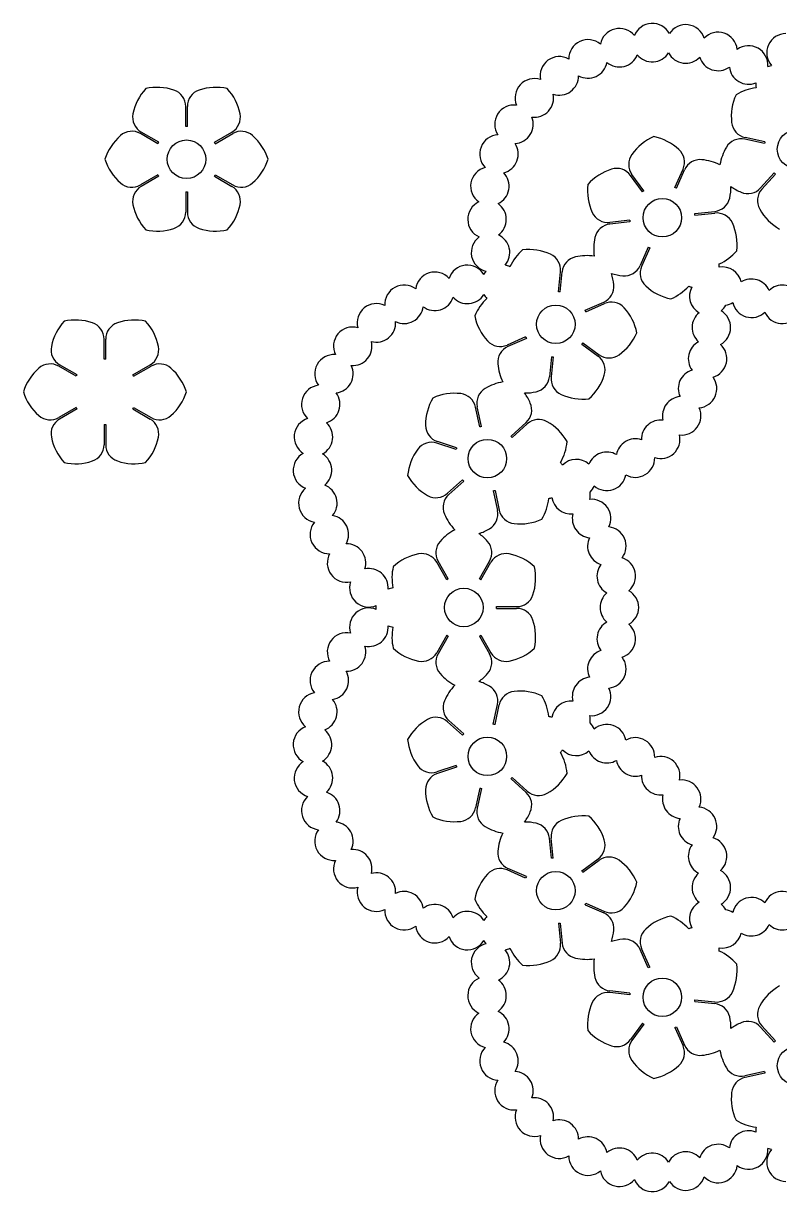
# Model space of a CAD drawing. Extents: x 437 to 1097, y -164 to 79.
# Drawn here: x 437.3 to 515.9, y -154.9 to -33.6 of the extents above; entities that cross this region are included whole.
import ezdxf

# ---------------------------------------------------------------- set-up
doc = ezdxf.new("R2010")
doc.units = 0
doc.layers.get('0').update_dxf_attribs({"linetype": 'CONTINUOUS'})

msp = doc.modelspace()

# ---------------------------------------------------------------- linework, layer by layer
for p, q in [((514.620502, -38.099075), (514.997368, -37.976624)), ((454.190422, -44.325808), (454.190422, -42.228997)), ((454.368622, -44.325808), (454.368622, -42.228997)), ((451.302871, -46.09582), (449.486979, -45.047415)), ((451.391971, -45.941494), (449.576079, -44.893089)), ((457.167074, -45.941494), (458.982965, -44.893089)), ((457.256174, -46.09582), (459.072065, -45.047415)), ((514.285981, -46.061009), (512.234991, -45.625057)), ((514.323031, -45.886703), (512.27204, -45.450751)), ((451.302871, -49.327193), (449.486979, -50.375599)), ((451.391971, -49.481519), (449.576079, -50.529925)), ((457.167074, -49.481519), (458.982965, -50.529925)), ((457.256174, -49.327193), (459.072065, -50.375599)), ((501.615659, -51.093042), (500.383185, -49.396686)), ((501.759826, -50.988299), (500.527352, -49.291943)), ((504.973498, -50.650528), (505.826348, -48.734996)), ((505.136291, -50.723009), (505.989141, -48.807476)), ((515.284531, -49.134227), (513.88149, -50.692462)), ((515.416959, -49.253467), (514.013918, -50.811701)), ((454.190422, -51.097206), (454.190422, -53.194017)), ((454.368622, -51.097206), (454.368622, -53.194017)), ((507.035645, -53.337245), (509.12097, -53.118068)), ((507.054272, -53.514468), (509.139597, -53.295292)), ((500.301341, -54.045048), (498.216017, -54.264225)), ((500.319968, -54.222272), (498.234644, -54.441449)), ((502.219322, -56.836508), (501.366472, -58.75204)), ((502.382116, -56.908989), (501.529266, -58.824521)), ((485.150196, -59.661864), (485.383112, -59.341283)), ((492.88151, -61.46488), (493.100686, -59.379556)), ((493.058733, -61.483507), (493.27791, -59.398183)), ((495.672969, -63.382861), (497.588502, -62.530011)), ((495.74545, -63.545655), (497.660982, -62.692805)), ((445.714447, -68.468521), (445.714447, -66.37171)), ((445.892647, -68.468521), (445.892647, -66.37171)), ((489.486989, -66.137036), (487.571457, -66.989886)), ((489.55947, -66.29983), (487.643938, -67.15268)), ((495.302936, -66.903493), (496.999292, -68.135968)), ((495.407679, -66.759326), (497.104035, -67.991801)), ((442.915995, -70.084208), (441.100104, -69.035802)), ((448.691098, -70.084208), (450.50699, -69.035802)), ((492.173706, -68.199184), (491.954529, -70.284508)), ((492.35093, -68.217811), (492.131753, -70.303135)), ((442.826895, -70.238533), (441.011004, -69.190128)), ((448.780198, -70.238533), (450.59609, -69.190128)), ((442.826895, -73.469907), (441.011004, -74.518312)), ((442.915995, -73.624232), (441.100104, -74.672638)), ((448.691098, -73.624232), (450.50699, -74.672638)), ((448.780198, -73.469907), (450.59609, -74.518312)), ((484.723164, -75.48657), (484.287213, -73.435579)), ((484.89747, -75.44952), (484.461519, -73.398529)), ((487.970689, -76.448069), (489.528923, -75.045029)), ((445.714447, -75.239919), (445.714447, -77.33673)), ((445.892647, -75.239919), (445.892647, -77.33673)), ((488.089928, -76.580498), (489.648162, -75.177457)), ((482.266719, -77.818259), (480.272533, -77.170309)), ((482.321786, -77.648781), (480.3276, -77.00083)), ((482.938559, -80.979019), (481.380325, -82.38206)), ((483.057798, -81.111447), (481.499564, -82.514488)), ((486.131017, -82.109997), (486.566969, -84.160988)), ((486.305323, -82.072947), (486.741274, -84.123938)), ((481.297057, -91.343057), (480.248651, -89.527165)), ((481.451383, -91.253957), (480.402977, -89.438065)), ((484.682756, -91.253957), (485.731162, -89.438065)), ((484.837082, -91.343057), (485.885487, -89.527165)), ((473.982506, -94.428738), (473.982506, -94.032478)), ((486.452768, -94.141508), (488.54958, -94.141508)), ((486.452768, -94.319708), (488.54958, -94.319708)), ((481.297057, -97.118159), (480.248651, -98.934051)), ((481.451383, -97.207259), (480.402977, -99.023151)), ((484.682756, -97.207259), (485.731162, -99.023151)), ((484.837082, -97.118159), (485.885487, -98.934051)), ((486.131017, -106.35122), (486.566969, -104.300229)), ((486.305323, -106.388269), (486.741274, -104.337279)), ((482.938559, -107.482197), (481.380325, -106.079157)), ((483.057798, -107.349769), (481.499564, -105.946728)), ((482.266719, -110.642957), (480.272533, -111.290908)), ((482.321786, -110.812436), (480.3276, -111.460386)), ((487.970689, -112.013147), (489.528923, -113.416187)), ((488.089928, -111.880718), (489.648162, -113.283759)), ((484.723164, -112.974646), (484.287213, -115.025637)), ((484.89747, -113.011696), (484.461519, -115.062687)), ((492.173706, -120.262032), (491.954529, -118.176708)), ((492.35093, -120.243405), (492.131753, -118.158081)), ((495.302936, -121.557723), (496.999292, -120.325249)), ((495.407679, -121.70189), (497.104035, -120.469416)), ((489.486989, -122.32418), (487.571457, -121.47133)), ((489.55947, -122.161386), (487.643938, -121.308536)), ((495.672969, -125.078355), (497.588502, -125.931205)), ((495.74545, -124.915562), (497.660982, -125.768412)), ((492.88151, -126.996336), (493.100686, -129.081661)), ((493.058733, -126.977709), (493.27791, -129.063034)), ((485.383112, -129.119934), (485.150196, -128.799352)), ((502.219322, -131.624708), (501.366472, -129.709176)), ((502.382116, -131.552228), (501.529266, -129.636695)), ((500.301341, -134.416168), (498.216017, -134.196991)), ((500.319968, -134.238944), (498.234644, -134.019768)), ((507.035645, -135.123972), (509.12097, -135.343148)), ((507.054272, -134.946748), (509.139597, -135.165924)), ((501.615659, -137.368174), (500.383185, -139.06453)), ((501.759826, -137.472918), (500.527352, -139.169273)), ((504.973498, -137.810688), (505.826348, -139.72622)), ((505.136291, -137.738208), (505.989141, -139.65374)), ((515.284531, -139.326989), (513.88149, -137.768754)), ((515.416959, -139.20775), (514.013918, -137.649515)), ((514.285981, -142.400207), (512.234991, -142.836159)), ((514.323031, -142.574513), (512.27204, -143.010465)), ((514.997368, -150.484592), (514.620502, -150.362141))]:
    msp.add_line(p, q)
for centre in [(517.61622, -46.677782), (454.279522, -47.711507), (503.677807, -53.779758), (492.61622, -64.841346), (485.514244, -78.779758), (483.067069, -94.230608), (485.514244, -109.681458), (492.61622, -123.619871), (503.677807, -134.681458), (517.61622, -141.783434)]:
    msp.add_circle(centre, 2)
for centre, radius, start, end in [((502.638772, -35.609126), 2, 27.932626, 158.612829), ((506.096364, -35.740855), 2, 17.023535, 147.703738), ((499.218734, -36.134132), 2, 38.841717, 169.521919), ((509.466542, -36.524556), 2, 6.114444, 136.794647), ((516.511481, -36.669924), 2, 90.114444, 220.794647), ((495.959859, -37.296896), 2, 49.750808, 180.43101), ((512.627501, -37.931906), 2, 355.205353, 125.885556), ((492.97993, -39.055394), 2, 60.659899, 191.340101), ((499.218734, -36.134132), 2, 229.750808, 338.612829), ((502.638772, -35.609126), 2, 218.841717, 327.703738), ((506.096364, -35.740855), 2, 207.932626, 316.794647), ((509.466542, -36.524556), 2, 197.023535, 305.885556), ((495.959859, -37.296896), 2, 240.659899, 349.521919), ((512.627501, -37.931906), 2, 186.114444, 292.286644), ((490.38665, -41.346069), 2, 71.56899, 202.249192), ((492.97993, -39.055394), 2, 251.56899, 0.43101), ((515.379793, -39.939721), 2, 175.491344, 190.475182), ((454.112472, -44.086641), 5.50111, 137.648015, 168.573289), ((451.223821, -45.754404), 5.50111, 71.426711, 102.351985), ((452.408422, -42.228997), 1.782, 360, 71.426711), ((456.150622, -42.228997), 1.782, 108.573289, 180), ((457.335224, -45.754404), 5.50111, 77.648015, 108.573289), ((454.446572, -44.086641), 5.50111, 11.426711, 42.351985), ((490.38665, -41.346069), 2, 262.478081, 11.340101), ((516.3372, -43.281951), 5.50111, 155.648015, 186.573289), ((514.105297, -45.760731), 5.50111, 97.228344, 120.351985), ((488.273748, -44.08613), 2, 82.478081, 213.158283), ((450.467079, -43.349832), 1.782, 168.573289, 240), ((458.091965, -43.349832), 1.782, 300, 11.426711), ((488.273748, -44.08613), 2, 273.387171, 22.249192), ((448.595979, -46.590672), 1.782, 60, 131.426711), ((454.279522, -47.711507), 3.386871, 88.492519, 91.507481), ((459.963065, -46.590672), 1.782, 48.573289, 120), ((512.642539, -43.707692), 1.782, 186.573289, 258), ((451.056771, -49.37927), 5.50111, 131.426711, 162.351985), ((454.279522, -47.711507), 3.386871, 148.492519, 151.507481), ((454.279522, -47.711507), 3.386871, 28.492519, 31.507481), ((457.502274, -49.37927), 5.50111, 17.648015, 48.573289), ((486.717588, -47.176544), 2, 93.387171, 224.067374), ((504.999565, -50.400333), 5.50111, 113.648015, 144.573289), ((501.68231, -50.74899), 5.50111, 47.426711, 78.351985), ((511.864492, -47.368116), 1.782, 78, 149.426711), ((517.61622, -46.677782), 3.386871, 166.492519, 169.507481), ((486.717588, -47.176544), 2, 284.296262, 33.158283), ((501.96902, -48.24451), 1.782, 144.573289, 216), ((504.19841, -48.010191), 1.782, 336, 47.426711), ((515.066568, -49.259805), 5.50111, 149.426711, 169.730374), ((451.056771, -46.043743), 5.50111, 197.648015, 228.573289), ((457.502274, -46.043743), 5.50111, 311.426711, 342.351985), ((507.617079, -49.532281), 1.782, 84.573289, 156), ((507.265354, -53.234722), 5.50111, 64.269626, 84.573289), ((454.279522, -47.711507), 3.386871, 208.492519, 211.507481), ((454.279522, -47.711507), 3.386871, 328.492519, 331.507481), ((485.774415, -50.505615), 2, 104.296262, 234.976465), ((485.774415, -50.505615), 2, 295.205353, 44.067374), ((500.055336, -53.992525), 5.50111, 107.426711, 138.351985), ((498.941516, -50.44412), 1.782, 36, 107.426711), ((517.61622, -46.677782), 3.386871, 226.492519, 229.507481), ((448.595979, -48.832342), 1.782, 228.573289, 300), ((450.467079, -52.073182), 1.782, 120, 191.426711), ((458.091965, -52.073182), 1.782, 348.573289, 60), ((459.963065, -48.832342), 1.782, 240, 311.426711), ((501.412018, -50.945369), 5.50111, 173.648015, 204.573289), ((503.677807, -53.779758), 3.386871, 64.492519, 67.507481), ((505.30478, -50.536224), 5.50111, 347.426711, 359.954617), ((514.035834, -46.08753), 5.50111, 234.045383, 246.573289), ((512.557206, -49.500071), 1.782, 246.573289, 318), ((515.338203, -52.004092), 1.782, 138, 209.426711), ((454.279522, -47.711507), 3.386871, 268.492519, 271.507481), ((503.677807, -53.779758), 3.386871, 124.492519, 127.507481), ((508.9347, -51.34583), 1.782, 276, 347.426711), ((454.112472, -51.336373), 5.50111, 191.426711, 222.351985), ((452.408422, -53.194017), 1.782, 288.573289, 360), ((456.150622, -53.194017), 1.782, 180, 251.426711), ((454.446572, -51.336373), 5.50111, 317.648015, 348.573289), ((485.478317, -53.953022), 2, 115.205353, 245.885556), ((485.478317, -53.953022), 2, 306.114444, 54.976465), ((498.029747, -52.491987), 1.782, 204.573289, 276), ((503.677807, -53.779758), 3.386871, 4.492519, 7.507481), ((509.325866, -55.06753), 1.782, 24.573289, 96), ((518.577491, -50.176856), 5.50111, 209.426711, 240.351985), ((498.420914, -56.213687), 1.782, 96, 167.426711), ((503.677807, -53.779758), 3.386871, 184.492519, 187.507481), ((505.943596, -56.614147), 5.50111, 353.648015, 24.573289), ((451.223821, -49.668609), 5.50111, 257.648015, 288.573289), ((457.335224, -49.668609), 5.50111, 251.426711, 282.351985), ((485.839995, -57.394167), 2, 319.713356, 65.885556), ((485.839995, -57.394167), 2, 126.114444, 256.794647), ((502.050833, -57.023293), 5.50111, 167.426711, 187.730374), ((503.677807, -53.779758), 3.386871, 244.492519, 247.507481), ((492.828986, -61.218875), 5.50111, 131.648015, 154.771656), ((489.781831, -62.575556), 5.50111, 65.426711, 96.351985), ((491.328448, -59.193286), 1.782, 354, 65.426711), ((495.050148, -59.584452), 1.782, 102.573289, 174), ((495.859754, -63.214372), 5.50111, 82.269626, 102.573289), ((507.300277, -53.566992), 5.50111, 294.483019, 318.351985), ((483.439564, -60.698078), 2, 31.205353, 161.885556), ((486.899037, -60.632202), 2, 61.524818, 76.508656), ((499.738534, -58.027236), 1.782, 264.573289, 336), ((503.157204, -59.549326), 1.782, 156, 227.426711), ((507.58994, -58.771948), 2, 356.001751, 5.69551), ((509.918741, -60.88337), 2, 12.540391, 99.603825), ((480.055076, -61.417473), 2, 42.114444, 172.794647), ((500.090259, -54.324795), 5.50111, 252.045383, 264.573289), ((493.161256, -61.253798), 5.50111, 5.426711, 17.954617), ((512.935873, -62.142071), 2, 24.153294, 122.169286), ((476.867896, -62.764387), 2, 53.023535, 183.703738), ((483.439564, -60.698078), 2, 222.114444, 328.286644), ((486.846379, -60.704678), 2, 211.491344, 226.475182), ((492.61622, -64.841346), 3.386871, 82.492519, 85.507481), ((496.863697, -60.902073), 1.782, 294, 5.426711), ((505.673303, -56.810526), 5.50111, 227.426711, 258.351985), ((502.356049, -57.159184), 5.50111, 293.648015, 317.516981), ((507.216745, -59.04309), 2, 246.30449, 255.998249), ((508.505188, -61.910377), 2, 152.396175, 239.459609), ((516.144618, -62.767663), 2, 35.766198, 133.782189), ((473.993218, -64.690137), 2, 63.932626, 194.612829), ((476.867896, -62.764387), 2, 243.932626, 352.794647), ((480.055076, -61.417473), 2, 233.023535, 341.885556), ((489.236794, -66.163104), 5.50111, 133.228344, 156.351985), ((498.385787, -64.320743), 1.782, 42.573289, 114), ((508.505188, -61.910377), 2, 309.830714, 331.900657), ((509.918741, -60.88337), 2, 280.099343, 302.169286), ((512.935873, -62.142071), 2, 192.540391, 313.782189), ((489.585452, -62.845849), 5.50111, 191.648015, 222.573289), ((492.61622, -64.841346), 3.386871, 22.492519, 25.507481), ((495.646988, -66.836842), 5.50111, 11.648015, 42.573289), ((508.769939, -65.168799), 2, 129.830714, 227.846706), ((508.769939, -65.168799), 2, 298.217811, 59.459609), ((516.144618, -62.767663), 2, 204.153294, 325.395093), ((445.636497, -68.229354), 5.50111, 137.648015, 168.573289), ((442.747845, -69.897117), 5.50111, 71.426711, 102.351985), ((443.932447, -66.37171), 1.782, 360, 71.426711), ((447.674647, -66.37171), 1.782, 108.573289, 180), ((448.859248, -69.897117), 5.50111, 77.648015, 108.573289), ((445.970597, -68.229354), 5.50111, 11.426711, 42.351985), ((471.534939, -67.125124), 2, 74.841717, 205.521919), ((473.993218, -64.690137), 2, 254.841717, 3.703738), ((471.534939, -67.125124), 2, 265.750808, 14.612829), ((486.846652, -65.361948), 1.782, 222.573289, 294), ((492.61622, -64.841346), 3.386871, 202.492519, 205.507481), ((495.995645, -63.519587), 5.50111, 305.426711, 336.351985), ((508.373356, -68.413816), 2, 118.217811, 216.233802), ((441.991104, -67.492545), 1.782, 168.573289, 240), ((449.61599, -67.492545), 1.782, 300, 11.426711), ((488.368742, -68.780618), 1.782, 114, 185.426711), ((492.61622, -64.841346), 3.386871, 322.492519, 325.507481), ((508.373356, -68.413816), 2, 286.604907, 47.846706), ((440.120004, -70.733385), 1.782, 60, 131.426711), ((445.803547, -71.85422), 3.386871, 88.492519, 91.507481), ((451.48709, -70.733385), 1.782, 48.573289, 120), ((469.581909, -69.981339), 2, 85.750808, 216.43101), ((492.071183, -68.428893), 5.50111, 185.426711, 205.730374), ((492.61622, -64.841346), 3.386871, 262.492519, 265.507481), ((495.951859, -69.577636), 1.782, 342.573289, 54), ((498.151469, -66.550132), 1.782, 234, 305.426711), ((442.580795, -73.521984), 5.50111, 131.426711, 162.351985), ((445.803547, -71.85422), 3.386871, 148.492519, 151.507481), ((445.803547, -71.85422), 3.386871, 28.492519, 31.507481), ((449.026298, -73.521984), 5.50111, 17.648015, 48.573289), ((469.581909, -69.981339), 2, 276.659899, 25.521919), ((490.182291, -70.098239), 1.782, 282.573289, 354), ((493.903991, -70.489405), 1.782, 174, 245.426711), ((492.403453, -68.463816), 5.50111, 311.648015, 342.573289), ((507.331673, -71.512576), 2, 106.604907, 204.620899), ((468.204715, -73.155552), 2, 96.659899, 227.340101), ((486.204578, -73.028031), 1.782, 120.573289, 192), ((488.096266, -76.230107), 5.50111, 100.269626, 120.573289), ((507.331673, -71.512576), 2, 274.992004, 36.233802), ((442.580795, -70.186456), 5.50111, 197.648015, 228.573289), ((449.026298, -70.186456), 5.50111, 311.426711, 342.351985), ((468.204715, -73.155552), 2, 287.56899, 36.43101), ((484.597192, -75.268836), 5.50111, 149.648015, 180.573289), ((482.118412, -77.500739), 5.50111, 83.426711, 114.351985), ((482.544154, -73.806078), 1.782, 12, 83.426711), ((489.372685, -66.468319), 5.50111, 270.045383, 282.573289), ((484.923991, -75.199372), 5.50111, 23.426711, 35.954617), ((495.450609, -67.107135), 5.50111, 245.426711, 276.351985), ((505.687538, -74.338214), 2, 94.992004, 193.007996), ((445.803547, -71.85422), 3.386871, 208.492519, 211.507481), ((445.803547, -71.85422), 3.386871, 328.492519, 331.507481), ((488.336532, -73.720745), 1.782, 312, 23.426711), ((505.687538, -74.338214), 2, 263.379101, 24.620899), ((440.120004, -72.975055), 1.782, 228.573289, 300), ((441.991104, -76.215895), 1.782, 120, 191.426711), ((449.61599, -76.215895), 1.782, 348.573289, 60), ((451.48709, -72.975055), 1.782, 240, 311.426711), ((467.453133, -76.533038), 2, 107.56899, 238.249192), ((467.453133, -76.533038), 2, 298.478081, 47.340101), ((490.840553, -76.501741), 1.782, 60.573289, 132), ((489.013318, -79.74103), 5.50111, 29.648015, 60.573289), ((503.508262, -76.77505), 2, 83.379101, 181.395093), ((445.803547, -71.85422), 3.386871, 268.492519, 271.507481), ((480.878268, -75.306048), 1.782, 180.573289, 252), ((485.514244, -78.779758), 3.386871, 100.492519, 103.507481), ((503.508262, -76.77505), 2, 251.766198, 13.007996), ((445.636497, -75.479086), 5.50111, 191.426711, 222.351985), ((443.932447, -77.33673), 1.782, 288.573289, 360), ((447.674647, -77.33673), 1.782, 180, 251.426711), ((445.970597, -75.479086), 5.50111, 317.648015, 348.573289), ((479.721865, -78.865091), 1.782, 72, 143.426711), ((485.514244, -78.779758), 3.386871, 40.492519, 43.507481), ((488.319822, -76.478392), 5.50111, 330.483019, 354.351985), ((500.883064, -78.723318), 2, 71.766198, 169.782189), ((467.354326, -79.991727), 2, 118.478081, 249.158283), ((467.354326, -79.991727), 2, 309.387171, 58.249192), ((482.708665, -81.081125), 5.50111, 143.426711, 174.351985), ((485.514244, -78.779758), 3.386871, 160.492519, 163.507481), ((497.919421, -80.103257), 2, 60.153294, 158.169286), ((500.883064, -78.723318), 2, 240.153294, 1.395093), ((442.747845, -73.811323), 5.50111, 257.648015, 288.573289), ((448.859248, -73.811323), 5.50111, 251.426711, 282.351985), ((491.613561, -80.51903), 2, 32.001751, 41.69551), ((494.738664, -80.858371), 2, 48.540391, 135.603825), ((482.01517, -77.818487), 5.50111, 209.648015, 240.573289), ((485.514244, -78.779758), 3.386871, 220.492519, 223.507481), ((497.919421, -80.103257), 2, 228.540391, 349.782189), ((467.911866, -83.406612), 2, 129.387171, 260.067374), ((467.911866, -83.406612), 2, 320.296262, 69.158283), ((480.187934, -81.057775), 1.782, 240.573289, 312), ((485.514244, -78.779758), 3.386871, 280.492519, 283.507481), ((494.198734, -82.520103), 2, 345.830714, 7.900657), ((494.738664, -80.858371), 2, 316.099343, 338.169286), ((482.691955, -83.838772), 1.782, 132, 203.426711), ((486.431295, -82.290681), 5.50111, 329.648015, 353.516981), ((491.471014, -80.957747), 2, 282.30449, 291.998249), ((494.198734, -82.520103), 2, 188.396175, 275.459609), ((496.328176, -85.000606), 2, 334.217811, 95.459609), ((469.105602, -86.654271), 2, 331.205353, 80.067374), ((486.104496, -82.360144), 5.50111, 203.426711, 223.730374), ((484.82391, -84.531486), 1.782, 300.573289, 12), ((488.484333, -83.753439), 1.782, 192, 263.426711), ((496.328176, -85.000606), 2, 165.830714, 263.846706), ((469.105602, -86.654271), 2, 140.296262, 270.976465), ((482.932221, -81.32941), 5.50111, 288.045383, 300.573289), ((488.910075, -80.058778), 5.50111, 263.426711, 294.351985), ((497.914706, -87.858985), 2, 322.604907, 83.846706), ((484.734833, -91.007857), 5.50111, 118.269626, 138.573289), ((481.399306, -91.007857), 5.50111, 41.426711, 53.954617), ((497.914706, -87.858985), 2, 154.217811, 252.233802), ((470.892389, -89.617324), 2, 342.114444, 90.976465), ((481.946234, -88.547065), 1.782, 138.573289, 210), ((484.187904, -88.547065), 1.782, 330, 41.426711), ((470.892389, -89.617324), 2, 151.205353, 281.885556), ((479.442203, -94.063558), 5.50111, 101.426711, 132.351985), ((478.705394, -90.418165), 1.782, 30, 101.426711), ((487.428745, -90.418165), 1.782, 78.573289, 150), ((486.691936, -94.063558), 5.50111, 47.648015, 78.573289), ((498.893372, -90.97822), 2, 310.992004, 72.233802), ((473.207647, -92.188679), 2, 355.713356, 101.885556), ((481.109967, -91.174907), 5.50111, 167.648015, 190.771656), ((485.024172, -91.174907), 5.50111, 341.426711, 12.351985), ((498.893372, -90.97822), 2, 142.604907, 240.620899), ((473.207647, -92.188679), 2, 162.114444, 292.794647), ((483.067069, -94.230608), 3.386871, 118.492519, 121.507481), ((483.067069, -94.230608), 3.386871, 58.492519, 61.507481), ((475.967699, -94.185815), 2, 97.524818, 112.508656), ((488.54958, -92.359508), 1.782, 270, 341.426711), ((499.224108, -94.230608), 2, 130.992004, 229.007996), ((499.224108, -94.230608), 2, 299.379101, 60.620899), ((473.207647, -96.272537), 2, 67.205353, 197.885556), ((483.067069, -94.230608), 3.386871, 358.492519, 1.507481), ((488.54958, -96.101708), 1.782, 18.573289, 90), ((485.024172, -97.286309), 5.50111, 347.648015, 18.573289), ((498.893372, -97.482996), 2, 119.379101, 217.395093), ((470.892389, -98.843892), 2, 78.114444, 208.794647), ((473.207647, -96.272537), 2, 258.114444, 4.286644), ((475.967699, -94.275401), 2, 247.491344, 262.475182), ((481.109967, -97.286309), 5.50111, 169.228344, 192.351985), ((498.893372, -97.482996), 2, 287.766198, 49.007996), ((483.067069, -94.230608), 3.386871, 238.492519, 241.507481), ((483.067069, -94.230608), 3.386871, 298.492519, 301.507481), ((470.892389, -98.843892), 2, 269.023535, 17.885556), ((479.442203, -94.397658), 5.50111, 227.648015, 258.573289), ((478.705394, -98.043051), 1.782, 258.573289, 330), ((481.946234, -99.914151), 1.782, 150, 221.426711), ((484.187904, -99.914151), 1.782, 318.573289, 30), ((487.428745, -98.043051), 1.782, 210, 281.426711), ((486.691936, -94.397658), 5.50111, 281.426711, 312.351985), ((497.914706, -100.602231), 2, 107.766198, 205.782189), ((497.914706, -100.602231), 2, 276.153294, 37.395093), ((469.105602, -101.806946), 2, 89.023535, 219.703738), ((469.105602, -101.806946), 2, 279.932626, 28.794647), ((484.734833, -97.453359), 5.50111, 221.426711, 241.730374), ((481.399306, -97.453359), 5.50111, 306.045383, 318.573289), ((496.328176, -103.460611), 2, 96.153294, 194.169286), ((486.104496, -106.101072), 5.50111, 136.269626, 156.573289), ((482.932221, -107.131807), 5.50111, 59.426711, 71.954617), ((484.82391, -103.92973), 1.782, 348, 59.426711), ((488.484333, -104.707777), 1.782, 96.573289, 168), ((488.910075, -108.402439), 5.50111, 65.648015, 96.573289), ((496.328176, -103.460611), 2, 264.540391, 25.782189), ((467.911866, -105.054604), 2, 99.932626, 230.612829), ((467.911866, -105.054604), 2, 290.841717, 39.703738), ((482.691955, -104.622444), 1.782, 156.573289, 228), ((486.431295, -106.170535), 5.50111, 6.483019, 30.351985), ((494.198734, -105.941113), 2, 84.540391, 171.603825), ((494.198734, -105.941113), 2, 352.099343, 14.169286), ((467.354326, -108.469489), 2, 110.841717, 241.521919), ((482.01517, -110.642729), 5.50111, 119.426711, 150.351985), ((480.187934, -107.403441), 1.782, 48, 119.426711), ((485.514244, -109.681458), 3.386871, 76.492519, 79.507481), ((491.471014, -107.50347), 2, 68.001751, 77.69551), ((494.738664, -107.602845), 2, 21.830714, 43.900657), ((497.919421, -108.357959), 2, 10.217811, 131.459609), ((467.354326, -108.469489), 2, 301.750808, 50.612829), ((485.514244, -109.681458), 3.386871, 136.492519, 139.507481), ((500.883064, -109.737898), 2, 358.604907, 119.846706), ((482.708665, -107.380091), 5.50111, 185.648015, 216.573289), ((491.613561, -107.942186), 2, 318.30449, 327.998249), ((494.738664, -107.602845), 2, 224.396175, 311.459609), ((497.919421, -108.357959), 2, 201.830714, 299.846706), ((467.453133, -111.928178), 2, 121.750808, 252.43101), ((467.453133, -111.928178), 2, 312.659899, 61.521919), ((488.319822, -111.982825), 5.50111, 5.648015, 29.516981), ((500.883064, -109.737898), 2, 190.217811, 288.233802), ((503.508262, -111.686166), 2, 346.992004, 108.233802), ((479.721865, -109.596125), 1.782, 216.573289, 288), ((480.878268, -113.155169), 1.782, 108, 179.426711), ((485.514244, -109.681458), 3.386871, 196.492519, 199.507481), ((489.013318, -108.720187), 5.50111, 299.426711, 330.351985), ((485.514244, -109.681458), 3.386871, 316.492519, 319.507481), ((503.508262, -111.686166), 2, 178.604907, 276.620899), ((505.687538, -114.123002), 2, 335.379101, 96.620899), ((468.204715, -115.305664), 2, 132.659899, 263.340101), ((468.204715, -115.305664), 2, 323.56899, 72.43101), ((484.597192, -113.19238), 5.50111, 179.426711, 210.351985), ((485.514244, -109.681458), 3.386871, 256.492519, 259.507481), ((488.336532, -114.740471), 1.782, 336.573289, 48), ((490.840553, -111.959475), 1.782, 228, 299.426711), ((505.687538, -114.123002), 2, 166.992004, 265.007996), ((482.544154, -114.655138), 1.782, 276.573289, 348), ((486.204578, -115.433186), 1.782, 168, 239.426711), ((507.331673, -116.94864), 2, 323.766198, 85.007996), ((482.118412, -110.960477), 5.50111, 245.648015, 276.573289), ((484.923991, -113.261844), 5.50111, 324.045383, 336.573289), ((493.903991, -117.971811), 1.782, 114.573289, 186), ((495.450609, -121.354082), 5.50111, 83.648015, 114.573289), ((492.403453, -119.9974), 5.50111, 17.426711, 48.351985), ((507.331673, -116.94864), 2, 155.379101, 253.395093), ((469.581909, -118.479877), 2, 143.56899, 274.249192), ((469.581909, -118.479877), 2, 334.478081, 83.340101), ((488.096266, -112.231109), 5.50111, 239.426711, 259.730374), ((489.372685, -121.992897), 5.50111, 77.426711, 89.954617), ((490.182291, -118.362978), 1.782, 6, 77.426711), ((492.071183, -120.032323), 5.50111, 154.269626, 174.573289), ((495.951859, -118.88358), 1.782, 306, 17.426711), ((508.373356, -120.0474), 2, 312.153294, 73.395093), ((471.534939, -121.336093), 2, 345.387171, 94.249192), ((488.368742, -119.680598), 1.782, 174.573289, 246), ((508.373356, -120.0474), 2, 143.766198, 241.782189), ((471.534939, -121.336093), 2, 154.478081, 285.158283), ((492.61622, -123.619871), 3.386871, 94.492519, 97.507481), ((498.151469, -121.911084), 1.782, 54.573289, 126), ((495.995645, -124.941629), 5.50111, 23.648015, 54.573289), ((473.993218, -123.771079), 2, 356.296262, 105.158283), ((489.585452, -125.615367), 5.50111, 137.426711, 168.351985), ((486.846652, -123.099268), 1.782, 66, 137.426711), ((492.61622, -123.619871), 3.386871, 154.492519, 157.507481), ((492.61622, -123.619871), 3.386871, 34.492519, 37.507481), ((508.769939, -123.292417), 2, 132.153294, 230.169286), ((508.769939, -123.292417), 2, 300.540391, 61.782189), ((473.993218, -123.771079), 2, 165.387171, 296.067374), ((495.646988, -121.624374), 5.50111, 317.426711, 348.351985), ((476.867896, -125.69683), 2, 7.205353, 116.067374), ((489.236794, -122.298113), 5.50111, 203.648015, 226.771656), ((508.505188, -126.55084), 2, 120.540391, 207.603825), ((512.935873, -126.319145), 2, 46.217811, 167.459609), ((516.144618, -125.693553), 2, 34.604907, 155.846706), ((476.867896, -125.69683), 2, 176.296262, 306.976465), ((480.055076, -127.043743), 2, 18.114444, 126.976465), ((483.439564, -127.763138), 2, 31.713356, 137.885556), ((492.61622, -123.619871), 3.386871, 334.492519, 337.507481), ((496.863697, -127.559143), 1.782, 354.573289, 66), ((498.385787, -124.140474), 1.782, 246, 317.426711), ((508.505188, -126.55084), 2, 28.099343, 50.169286), ((509.918741, -127.577847), 2, 57.830714, 79.900657), ((480.055076, -127.043743), 2, 187.205353, 317.885556), ((486.846379, -127.756538), 2, 133.524818, 148.508656), ((492.61622, -123.619871), 3.386871, 274.492519, 277.507481), ((505.673303, -131.65069), 5.50111, 101.648015, 132.573289), ((502.356049, -131.302032), 5.50111, 42.483019, 66.351985), ((512.935873, -126.319145), 2, 237.830714, 335.846706), ((516.144618, -125.693553), 2, 226.217811, 324.233802), ((483.439564, -127.763138), 2, 198.114444, 328.794647), ((493.161256, -127.207418), 5.50111, 342.045383, 354.573289), ((503.157204, -128.911891), 1.782, 132.573289, 204), ((507.216745, -129.418127), 2, 104.001751, 113.69551), ((509.918741, -127.577847), 2, 260.396175, 347.459609), ((485.839995, -131.067049), 2, 103.205353, 233.885556), ((486.899037, -127.829014), 2, 283.491344, 298.475182), ((492.828986, -127.242341), 5.50111, 205.228344, 228.351985), ((491.328448, -129.26793), 1.782, 294.573289, 6), ((495.050148, -128.876764), 1.782, 186, 257.426711), ((500.090259, -134.136421), 5.50111, 95.426711, 107.954617), ((499.738534, -130.433981), 1.782, 24, 95.426711), ((507.58994, -129.689268), 2, 354.30449, 3.998249), ((485.839995, -131.067049), 2, 294.114444, 40.286644), ((489.781831, -125.88566), 5.50111, 263.648015, 294.573289), ((495.859754, -125.246844), 5.50111, 257.426711, 277.730374), ((502.050833, -131.437923), 5.50111, 172.269626, 192.573289), ((507.300277, -134.894225), 5.50111, 41.648015, 65.516981), ((503.677807, -134.681458), 3.386871, 112.492519, 115.507481), ((505.943596, -131.847069), 5.50111, 335.426711, 6.351985), ((485.478317, -134.508194), 2, 114.114444, 244.794647), ((485.478317, -134.508194), 2, 305.023535, 53.885556), ((498.420914, -132.24753), 1.782, 192.573289, 264), ((498.029747, -135.969229), 1.782, 84, 155.426711), ((503.677807, -134.681458), 3.386871, 172.492519, 175.507481), ((509.325866, -133.393686), 1.782, 264, 335.426711), ((518.577491, -138.28436), 5.50111, 119.648015, 150.573289), ((501.412018, -137.515847), 5.50111, 155.426711, 186.351985), ((503.677807, -134.681458), 3.386871, 352.492519, 355.507481), ((508.9347, -137.115386), 1.782, 12.573289, 84), ((515.338203, -136.457125), 1.782, 150.573289, 222), ((485.774415, -137.955601), 2, 125.023535, 255.703738), ((485.774415, -137.955601), 2, 315.932626, 64.794647), ((505.30478, -137.924993), 5.50111, 0.045383, 12.573289), ((500.055336, -134.468691), 5.50111, 221.648015, 252.573289), ((503.677807, -134.681458), 3.386871, 232.492519, 235.507481), ((503.677807, -134.681458), 3.386871, 292.492519, 295.507481), ((514.035834, -142.373687), 5.50111, 113.426711, 125.954617), ((512.557206, -138.961145), 1.782, 42, 113.426711), ((486.717588, -141.284672), 2, 326.841717, 75.703738), ((498.941516, -138.017097), 1.782, 252.573289, 324), ((501.96902, -140.216707), 1.782, 144, 215.426711), ((517.61622, -141.783434), 3.386871, 130.492519, 133.507481), ((486.717588, -141.284672), 2, 135.932626, 266.612829), ((504.19841, -140.451025), 1.782, 312.573289, 24), ((507.617079, -138.928935), 1.782, 204, 275.426711), ((507.265354, -135.226494), 5.50111, 275.426711, 295.730374), ((515.066568, -139.201412), 5.50111, 190.269626, 210.573289), ((504.999565, -138.060883), 5.50111, 215.426711, 246.351985), ((501.68231, -137.712226), 5.50111, 281.648015, 312.573289), ((488.273748, -144.375086), 2, 337.750808, 86.612829), ((511.864492, -141.0931), 1.782, 210.573289, 282), ((512.642539, -144.753524), 1.782, 102, 173.426711), ((517.61622, -141.783434), 3.386871, 190.492519, 193.507481), ((488.273748, -144.375086), 2, 146.841717, 277.521919), ((490.38665, -147.115147), 2, 348.659899, 97.521919), ((516.3372, -145.179265), 5.50111, 173.426711, 204.351985), ((490.38665, -147.115147), 2, 157.750808, 288.43101), ((492.97993, -149.405822), 2, 359.56899, 108.43101), ((514.105297, -142.700486), 5.50111, 239.648015, 262.771656), ((492.97993, -149.405822), 2, 168.659899, 299.340101), ((512.627501, -150.529311), 2, 67.713356, 173.885556), ((515.379793, -148.521495), 2, 169.524818, 184.508656), ((495.959859, -151.16432), 2, 10.478081, 119.340101), ((499.218734, -152.327084), 2, 21.387171, 130.249192), ((509.466542, -151.93666), 2, 54.114444, 162.976465), ((495.959859, -151.16432), 2, 179.56899, 310.249192), ((502.638772, -152.85209), 2, 32.296262, 141.158283), ((506.096364, -152.720362), 2, 43.205353, 152.067374), ((512.627501, -150.529311), 2, 234.114444, 4.794647), ((516.511481, -151.791292), 2, 139.205353, 269.885556), ((499.218734, -152.327084), 2, 190.478081, 321.158283), ((509.466542, -151.93666), 2, 223.205353, 353.885556), ((502.638772, -152.85209), 2, 201.387171, 332.067374), ((506.096364, -152.720362), 2, 212.296262, 342.976465)]:
    msp.add_arc(centre, radius, start, end)

doc.saveas('drawing.dxf')
